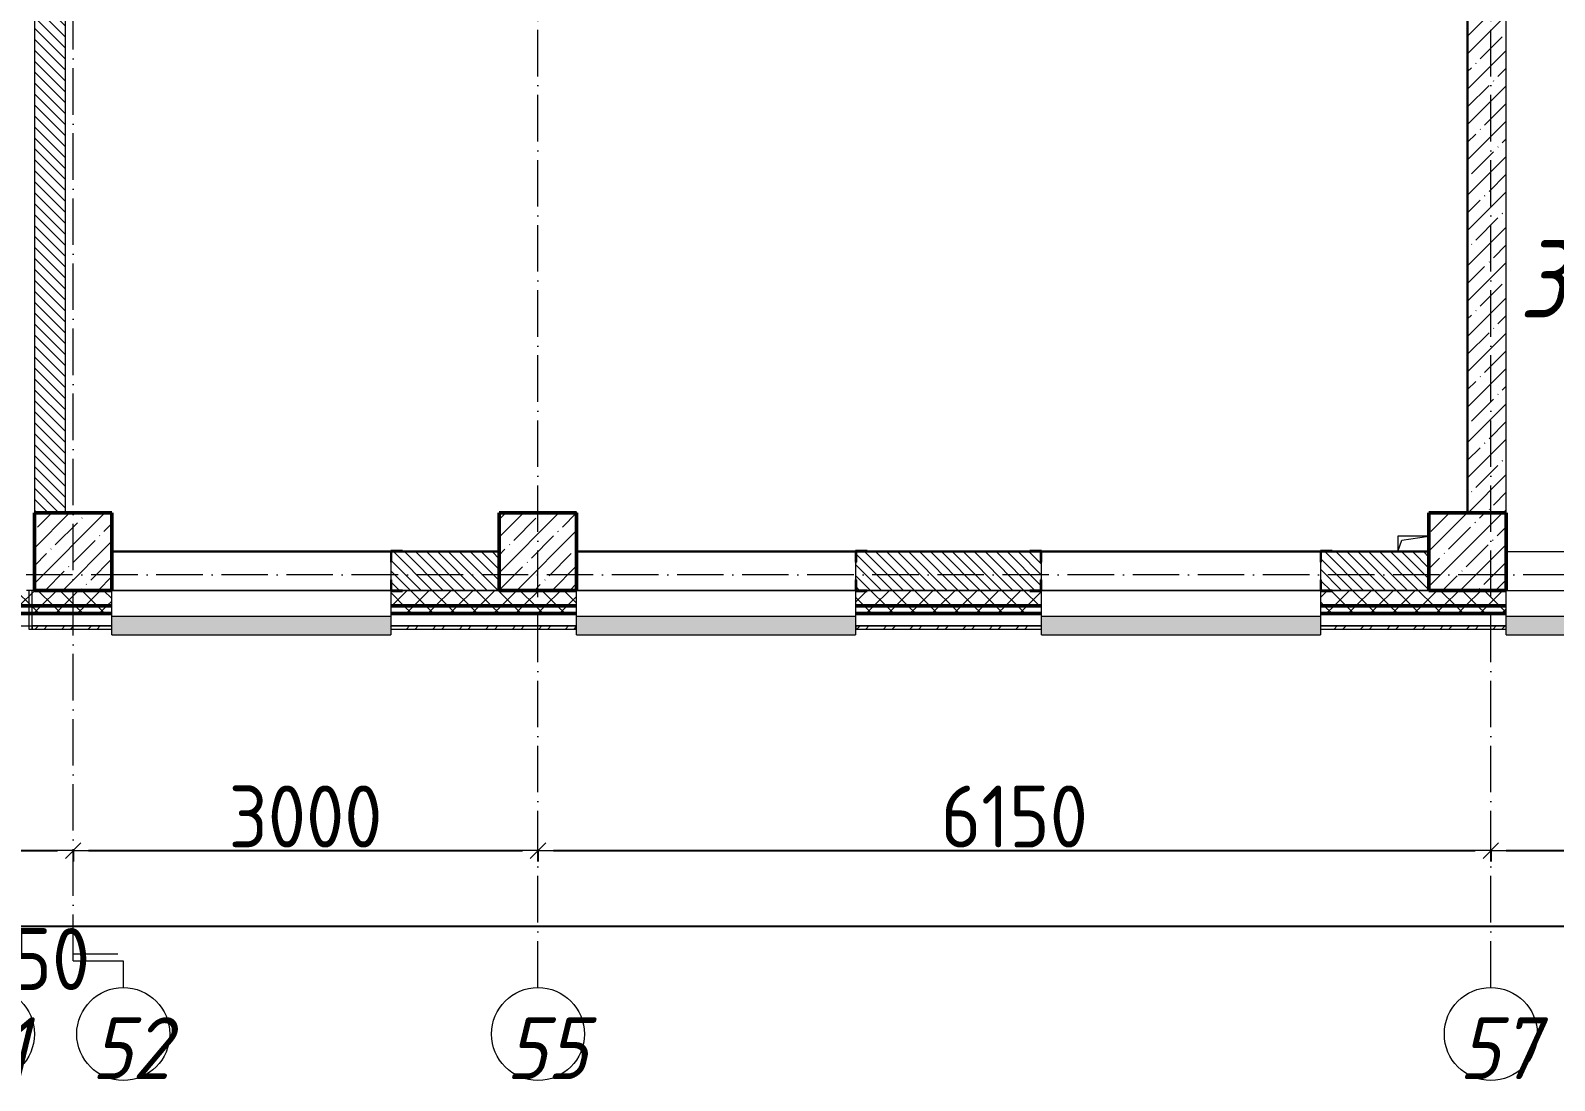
# Model space of a CAD drawing. Header units: millimetres. Extents: x -213536 to 1564669, y -45299 to 942238.
# Drawn here: x 621596 to 631433, y 281199 to 287976 of the extents above; entities that cross this region are included whole.
import ezdxf

# ---------------------------------------------------------------- set-up
doc = ezdxf.new("R2010")
doc.units = ezdxf.units.MM
doc.linetypes.add('50_200_ШТРИХ_1Т_ш5_п1_п1_', pattern=[700, 500, -100, 0, -100])
for name, color, linetype, lineweight in [('3) ЖБ 4м', 3, 'Continuous', 30), ('3.1) ЖБ окна 1.2 м', 102, 'Continuous', 30), ('A-____-____-DIMS', 7, 'Continuous', 9), ('A-GENM-____-MCUT', 7, 'Continuous', 25), ('A-GENM-____-OTLN', 7, 'Continuous', 9), ('A-GENM-____-OTLN-1', 7, 'Continuous', 25), ('A-GLAZ-____-OTLN', 7, 'Continuous', 9), ('A-WALL-____-MCUT-1', 7, 'Continuous', 9), ('A-WALL-____-MCUT-2', 7, 'Continuous', 50), ('A-WALL-____-MCUT-3', 7, 'Continuous', 9), ('A-WALL-____-OTLN', 7, 'Continuous', 9), ('A-WALL-____-PATT-1', 7, 'Continuous', 9), ('A-WALL-FNSH-MCUT-1', 7, 'Continuous', 9), ('S-COLS-____-MCUT', 7, 'Continuous', 50), ('S-COLS-____-OTLN', 7, 'Continuous', 9), ('S-GRID-____-IDEN', 7, 'Continuous', 9), ('S-GRID-____-OTLN', 7, 'Continuous', 9), ('S-GRID-____-OTLN-1', 7, '50_200_ШТРИХ_1Т_ш5_п1_п1_', 9), ('Марки помещений', 7, 'Continuous', 9)]:
    doc.layers.add(name, color=color, linetype=linetype, lineweight=lineweight)
doc.layers.add('A-GLAZ-____-OTLN-1', color=7, linetype='Continuous', lineweight=9, true_color=0xc0c0c0)
doc.styles.add('ISOCPEUR_I', font='isocpeui.ttf', dxfattribs={"width": 0.9, "height": 2.5})
doc.styles.add('ISOCPEUR_I_2', font='isocpeui.ttf', dxfattribs={"width": 0.85, "height": 2.3})
doc.styles.add('СПДС', font='isocpeur.ttf', dxfattribs={"width": 0.9})
doc.dimstyles.new('Размера А3', dxfattribs={"dimtxt": 200, "dimasz": 100, "dimexe": 70, "dimexo": 100, "dimgap": 20, "dimtad": 1, "dimdec": 0, "dimrnd": 10, "dimzin": 0, "dimdsep": 46, "dimtxsty": 'СПДС', "dimblk": 'ARROWHEAD_6', "dimcen": 1, "dimclrd": 256, "dimclre": 256, "dimclrt": 256, "dimazin": 0, "dimtfac": 1, "dimtdec": 0, "dimtmove": 2, "dimatfit": 3, "dimfxl": 1, "dimtolj": 1, "dimtzin": 0, "dimarcsym": 0})
pattern_1 = [(45, (549721.47, 286281.11), (-70.71068, 70.71068), []), (135, (549721.47, 286281.11), (-70.71068, -70.71068), [])]
pattern_2 = [(135, (549721.475, 286281.11), (-35.35534, -35.35534), [])]

# ---------------------------------------------------------------- blocks, each defined once
blk = doc.blocks.new('BSC_Колонна _Прямоугольная - 500х500-V62-АР1_План отверстий 3 этажа в осях 1-64_А-ГГ')
at = {"layer": 'S-COLS-____-OTLN'}
h = blk.add_hatch(dxfattribs=at)
h.set_pattern_fill('FP_99', color=256, style=0, pattern_type=2)
h.set_pattern_definition([(45, (-75150, 1668.96), (-114.04925, 114.04925), []), (45, (-75035.95, 1668.96), (-114.04925, 114.04925), [201.613, -40.323, 3.353, -36.97])])
h.paths.add_polyline_path([(-250, -250), (250, -250), (250, 250), (-250, 250)], flags=0)
at = {"layer": 'S-COLS-____-MCUT'}
for p, q in [((250, 250), (-250, 250)), ((-250, 250), (-250, -250)), ((250, -250), (250, 250)), ((-250, -250), (250, -250))]:
    blk.add_line(p, q, dxfattribs=at)
blk = doc.blocks.new('BSC_Колонна _Прямоугольная - 500х500-V112-АР1_План отверстий 3 этажа в осях 1-64_А-ГГ')
at = {"layer": 'S-COLS-____-OTLN'}
h = blk.add_hatch(dxfattribs=at)
h.set_pattern_fill('FP_135', color=256, style=0, pattern_type=2)
h.set_pattern_definition([(45, (-81150, 1668.96), (-114.04925, 114.04925), []), (45, (-81035.95, 1668.96), (-114.04925, 114.04925), [201.613, -40.323, 3.353, -36.97])])
h.paths.add_polyline_path([(-250, -250), (250, -250), (250, 250), (-250, 250)], flags=0)
at = {"layer": 'S-COLS-____-MCUT'}
for p, q in [((250, 250), (-250, 250)), ((-250, 250), (-250, -250)), ((250, -250), (250, 250)), ((-250, -250), (250, -250))]:
    blk.add_line(p, q, dxfattribs=at)
blk = doc.blocks.new('BSC_Колонна _Прямоугольная - 500х500-V131-АР1_План отверстий 3 этажа в осях 1-64_А-ГГ')
at = {"layer": 'S-COLS-____-OTLN'}
h = blk.add_hatch(dxfattribs=at)
h.set_pattern_fill('FP_154', color=256, style=0, pattern_type=2)
h.set_pattern_definition([(45, (-72150, 1668.96), (-114.04925, 114.04925), []), (45, (-72035.95, 1668.96), (-114.04925, 114.04925), [201.613, -40.323, 3.353, -36.97])])
h.paths.add_polyline_path([(-250, -250), (250, -250), (250, 250), (-250, 250)], flags=0)
at = {"layer": 'S-COLS-____-MCUT'}
for p, q in [((250, 250), (-250, 250)), ((-250, 250), (-250, -250)), ((250, -250), (250, 250)), ((-250, -250), (250, -250))]:
    blk.add_line(p, q, dxfattribs=at)
blk = doc.blocks.new('Фахверк_СКБ_Уголок - 250_2700-27497298-АР1_План отверстий 3 этажа в осях 1-64_А-ГГ')
at = {"layer": 'A-GENM-____-MCUT'}
for p, q in [((200, 181), (125, 181)), ((125, 181), (125, 106)), ((125, 106), (131, 106)), ((131, 106), (131, 175)), ((131, 175), (200, 175)), ((200, 175), (200, 181)), ((131, -6), (125, -6)), ((125, -6), (125, -81)), ((125, -81), (200, -81)), ((131, -75), (131, -6)), ((200, -75), (131, -75)), ((200, -81), (200, -75))]:
    blk.add_line(p, q, dxfattribs=at)
blk = doc.blocks.new('AR_Отверстие прямоугольное _в плите_ - AR_Отверстие прямоугольное _в плите_-V177-АР1_План отверстий 3 этажа в осях 1-64_А-ГГ')
at = {"layer": 'A-GENM-____-OTLN'}
for p, q in [((100, 50), (-100, 50)), ((-100, 50), (-100, -50)), ((-100, -50), (-75, 25)), ((-75, 25), (100, 50))]:
    blk.add_line(p, q, dxfattribs=at)
blk = doc.blocks.new('Отлив_СКБ - Отлив витража_120_НВФ-31885687-АР1_План отверстий 3 этажа в осях 1-64_А-ГГ')
at = {"layer": 'A-GLAZ-____-OTLN-1'}
for points in [[(0, 0), (0, -2), (1800, -2), (1800, 0), (534.2, 0)], [(0, -2), (0, -120), (1800, -120), (1800, -2), (534.2, -2)]]:
    blk.add_hatch(color=256, dxfattribs=at).paths.add_polyline_path(points, flags=0)
at = {"layer": 'A-GLAZ-____-OTLN'}
for p, q in [((0, 0), (1800, 0)), ((1800, -2), (0, -2)), ((0, -120), (0, -83)), ((1800, -83), (1800, -120)), ((0, -120), (1800, -120))]:
    blk.add_line(p, q, dxfattribs=at)
blk = doc.blocks.new('Отлив_СКБ - Отлив витража_120_НВФ-V214-АР1_План отверстий 3 этажа в осях 1-64_А-ГГ')
at = {"layer": 'A-GLAZ-____-OTLN-1'}
for points in [[(0, -2), (1800, -2), (1800, 0), (0, 0)], [(730.8, -120), (1800, -120), (1800, -2), (0, -2), (0, -120)]]:
    blk.add_hatch(color=256, dxfattribs=at).paths.add_polyline_path(points, flags=0)
at = {"layer": 'A-GLAZ-____-OTLN'}
for p, q in [((0, 0), (1800, 0)), ((1800, -2), (0, -2)), ((0, -120), (0, -83)), ((1800, -63), (1800, -120)), ((0, -120), (1800, -120))]:
    blk.add_line(p, q, dxfattribs=at)
blk = doc.blocks.new('Отлив_СКБ - Отлив витража_120_НВФ-31885283-АР1_План отверстий 3 этажа в осях 1-64_А-ГГ')
at = {"layer": 'A-GLAZ-____-OTLN-1'}
for points in [[(656.2, -2), (1000, -2), (1000, 0), (0, 0), (0, -2)], [(656.2, -120), (1000, -120), (1000, -2), (0, -2), (0, -120)]]:
    blk.add_hatch(color=256, dxfattribs=at).paths.add_polyline_path(points, flags=0)
at = {"layer": 'A-GLAZ-____-OTLN'}
for p, q in [((0, 0), (1000, 0)), ((1000, -2), (0, -2)), ((0, -120), (0, -83)), ((1000, -83), (1000, -120)), ((0, -120), (1000, -120))]:
    blk.add_line(p, q, dxfattribs=at)
blk = doc.blocks.new('Стены 8 - Стены 4-31196234-АР1_План отверстий 3 этажа в осях 1-64_А-ГГ')
at = {"layer": 'A-WALL-____-MCUT-3'}
for p, q in [((-1798.5, 41030.2), (-1798.5, 41010.2)), ((-1548.5, 41030.2), (-1798.5, 41030.2)), ((-1548.5, 41010.2), (-1548.5, 41030.2)), ((-1798.5, 41010.2), (-1548.5, 41010.2))]:
    blk.add_line(p, q, dxfattribs=at)
blk = doc.blocks.new('Ось сетки - Круг_Ø6_00__ISO-2_5_0_9K_-25732049-АР1_План отверстий 3 этажа в осях 1-64_А-ГГ')
at = {"layer": 'S-GRID-____-IDEN'}
blk.add_circle((0, 0), 3, dxfattribs=at)
blk = doc.blocks.new('ARROWHEAD_6')
at = {"color": 0, "linetype": 'Continuous'}
for p, q in [((0, 0), (-1, 0)), ((-0.5, -0.5), (0.5, 0.5))]:
    blk.add_line(p, q, dxfattribs=at)
blk = doc.blocks.new('*D5429')
at = {"layer": 'A-____-____-DIMS', "lineweight": -2, "transparency": 16777216}
for p, q in [((621321.5, 282688.7), (621321.5, 282612.6)), ((621421.5, 282682.6), (621771.5, 282682.6)), ((621871.5, 282688.7), (621871.5, 282612.6))]:
    blk.add_line(p, q, dxfattribs=at)
at = {"layer": 'Defpoints', "color": 0, "lineweight": 50, "transparency": 16777216}
for p in [(621321.5, 282788.7), (621871.5, 282788.7), (621871.5, 282682.6)]:
    blk.add_point(p, dxfattribs=at)
at = {"layer": 'A-____-____-DIMS', "lineweight": -2, "transparency": 16777216, "xscale": 100, "yscale": 100, "zscale": 100, "rotation": 180}
blk.add_blockref('ARROWHEAD_6', (621321.5, 282682.6), dxfattribs=at)
at = {"layer": 'A-____-____-DIMS', "lineweight": -2, "transparency": 16777216, "xscale": 100, "yscale": 100, "zscale": 100}
blk.add_blockref('ARROWHEAD_6', (621871.5, 282682.6), dxfattribs=at)
at = {"layer": 'A-____-____-DIMS', "transparency": 16777216, "insert": (621596.5, 281982.6), "char_height": 400, "attachment_point": 5, "style": 'СПДС'}
blk.add_mtext('\\A1;550', dxfattribs=at)
blk = doc.blocks.new('*D5430')
at = {"layer": 'A-____-____-DIMS', "lineweight": -2, "transparency": 16777216}
for p, q in [((621871.5, 282688.7), (621871.5, 282612.6)), ((621971.5, 282682.6), (624771.5, 282682.6)), ((624871.5, 282688.7), (624871.5, 282612.6))]:
    blk.add_line(p, q, dxfattribs=at)
at = {"layer": 'Defpoints', "color": 0, "lineweight": 50, "transparency": 16777216}
for p in [(621871.5, 282788.7), (624871.5, 282788.7), (624871.5, 282682.6)]:
    blk.add_point(p, dxfattribs=at)
at = {"layer": 'A-____-____-DIMS', "lineweight": -2, "transparency": 16777216, "xscale": 100, "yscale": 100, "zscale": 100, "rotation": 180}
blk.add_blockref('ARROWHEAD_6', (621871.5, 282682.6), dxfattribs=at)
at = {"layer": 'A-____-____-DIMS', "lineweight": -2, "transparency": 16777216, "xscale": 100, "yscale": 100, "zscale": 100}
blk.add_blockref('ARROWHEAD_6', (624871.5, 282682.6), dxfattribs=at)
at = {"layer": 'A-____-____-DIMS', "transparency": 16777216, "insert": (623371.5, 282902.6), "char_height": 400, "attachment_point": 5, "style": 'СПДС'}
blk.add_mtext('\\A1;3000', dxfattribs=at)
blk = doc.blocks.new('*D5431')
at = {"layer": 'A-____-____-DIMS', "lineweight": -2, "transparency": 16777216}
for p, q in [((624871.5, 282688.7), (624871.5, 282612.6)), ((624971.5, 282682.6), (630921.5, 282682.6)), ((631021.5, 282688.7), (631021.5, 282612.6))]:
    blk.add_line(p, q, dxfattribs=at)
at = {"layer": 'Defpoints', "color": 0, "lineweight": 50, "transparency": 16777216}
for p in [(624871.5, 282788.7), (631021.5, 282788.7), (631021.5, 282682.6)]:
    blk.add_point(p, dxfattribs=at)
at = {"layer": 'A-____-____-DIMS', "lineweight": -2, "transparency": 16777216, "xscale": 100, "yscale": 100, "zscale": 100, "rotation": 180}
blk.add_blockref('ARROWHEAD_6', (624871.5, 282682.6), dxfattribs=at)
at = {"layer": 'A-____-____-DIMS', "lineweight": -2, "transparency": 16777216, "xscale": 100, "yscale": 100, "zscale": 100}
blk.add_blockref('ARROWHEAD_6', (631021.5, 282682.6), dxfattribs=at)
at = {"layer": 'A-____-____-DIMS', "transparency": 16777216, "insert": (627946.5, 282902.6), "char_height": 400, "attachment_point": 5, "style": 'СПДС'}
blk.add_mtext('\\A1;6150', dxfattribs=at)
blk = doc.blocks.new('*D5432')
at = {"layer": 'A-____-____-DIMS', "lineweight": -2, "transparency": 16777216}
for p, q in [((631021.5, 282688.7), (631021.5, 282612.6)), ((631121.5, 282682.6), (633321.5, 282682.6)), ((633421.5, 282688.7), (633421.5, 282612.6))]:
    blk.add_line(p, q, dxfattribs=at)
at = {"layer": 'Defpoints', "color": 0, "lineweight": 50, "transparency": 16777216}
for p in [(631021.5, 282788.7), (633421.5, 282788.7), (633421.5, 282682.6)]:
    blk.add_point(p, dxfattribs=at)
at = {"layer": 'A-____-____-DIMS', "lineweight": -2, "transparency": 16777216, "xscale": 100, "yscale": 100, "zscale": 100, "rotation": 180}
blk.add_blockref('ARROWHEAD_6', (631021.5, 282682.6), dxfattribs=at)
at = {"layer": 'A-____-____-DIMS', "lineweight": -2, "transparency": 16777216, "xscale": 100, "yscale": 100, "zscale": 100}
blk.add_blockref('ARROWHEAD_6', (633421.5, 282682.6), dxfattribs=at)
at = {"layer": 'A-____-____-DIMS', "transparency": 16777216, "insert": (632221.5, 282902.6), "char_height": 400, "attachment_point": 5, "style": 'СПДС'}
blk.add_mtext('\\A1;2400', dxfattribs=at)
blk = doc.blocks.new('*D5437')
at = {"layer": 'A-____-____-DIMS', "lineweight": -2, "transparency": 16777216}
for p, q in [((547371.5, 282200.4), (547371.5, 282124.4)), ((650871.5, 282200.4), (650871.5, 282124.4)), ((547471.5, 282194.4), (650771.5, 282194.4))]:
    blk.add_line(p, q, dxfattribs=at)
at = {"layer": 'Defpoints', "color": 0, "lineweight": 50, "transparency": 16777216}
for p in [(547371.5, 282300.4), (650871.5, 282300.4), (650871.5, 282194.4)]:
    blk.add_point(p, dxfattribs=at)
at = {"layer": 'A-____-____-DIMS', "lineweight": -2, "transparency": 16777216, "xscale": 100, "yscale": 100, "zscale": 100, "rotation": 180}
blk.add_blockref('ARROWHEAD_6', (547371.5, 282194.4), dxfattribs=at)
at = {"layer": 'A-____-____-DIMS', "lineweight": -2, "transparency": 16777216, "xscale": 100, "yscale": 100, "zscale": 100}
blk.add_blockref('ARROWHEAD_6', (650871.5, 282194.4), dxfattribs=at)
at = {"layer": 'A-____-____-DIMS', "transparency": 16777216, "insert": (599121.5, 282414.4), "char_height": 400, "attachment_point": 5, "style": 'СПДС'}
blk.add_mtext('\\A1;103500', dxfattribs=at)

msp = doc.modelspace()

# ---------------------------------------------------------------- hatches: boundary and pattern name
at = {"layer": 'A-WALL-____-PATT-1'}
h = msp.add_hatch(dxfattribs=at)
h.set_pattern_fill('FP_38', color=256, style=0, pattern_type=2)
h.set_pattern_definition([(45, (549721.47, 286281.11), (-114.04925, 114.04925), []), (45, (549835.52, 286281.11), (-114.04925, 114.04925), [201.612, -40.322, 3.353, -36.97])])
h.paths.add_polyline_path([(631121.5, 284862.2), (631121.5, 292112.2), (630871.5, 292112.2), (630871.5, 284862.2), (631011.2, 284862.2)], flags=0)
h = msp.add_hatch(dxfattribs=at)
h.set_pattern_fill('FP_6', color=256, style=0, pattern_type=2)
h.set_pattern_definition(pattern_2)
h.paths.add_polyline_path([(621821.5, 284862.2), (621821.5, 291862.2), (621621.5, 291862.2), (621621.5, 284862.2)], flags=0)
h = msp.add_hatch(dxfattribs=at)
h.set_pattern_fill('FP_6', color=256, style=0, pattern_type=2)
h.set_pattern_definition(pattern_2)
h.paths.add_polyline_path([(623927.5, 284362.2), (624621.5, 284362.2), (624621.5, 284612.2), (623927.5, 284612.2), (623927.5, 284543.2), (623921.5, 284543.2), (623921.5, 284431.2), (623927.5, 284431.2)], flags=0)
h = msp.add_hatch(dxfattribs=at)
h.set_pattern_fill('FP_6', color=256, style=0, pattern_type=2)
h.set_pattern_definition(pattern_2)
h.paths.add_polyline_path([(629996.5, 284362.2), (630621.5, 284362.2), (630621.5, 284612.2), (629927.5, 284612.2), (629927.5, 284543.2), (629921.5, 284543.2), (629921.5, 284431.2), (629927.5, 284431.2), (629927.5, 284362.2)], flags=0)
h.paths.add_polyline_path([(626927.5, 284362.2), (628115.5, 284362.2), (628115.5, 284431.2), (628121.5, 284431.2), (628121.5, 284543.2), (628115.5, 284543.2), (628115.5, 284612.2), (626927.5, 284612.2), (626927.5, 284543.2), (626921.5, 284543.2), (626921.5, 284431.2), (626927.5, 284431.2), (626927.5, 284363.4)], flags=0)
h = msp.add_hatch(dxfattribs=at)
h.set_pattern_fill('FP_1', color=256, style=0, pattern_type=2)
h.set_pattern_definition(pattern_1)
h.paths.add_polyline_path([(650471.5, 284262.2), (650971.5, 284262.2), (650971.5, 284362.2), (641946.5, 284362.2), (641946.5, 284356.2), (641871.5, 284356.2), (641871.5, 284262.2), (650453.3, 284262.2)], flags=0)
h.paths.add_polyline_path([(638964.7, 284262.2), (640071.5, 284262.2), (640071.5, 284356.2), (639996.5, 284356.2), (639996.5, 284362.2), (632121.5, 284362.2), (632121.5, 284262.2), (638721.5, 284262.2)], flags=0)
h.paths.add_polyline_path([(631121.5, 284262.2), (631121.5, 284362.2), (629996.5, 284362.2), (629996.5, 284356.2), (629921.5, 284356.2), (629921.5, 284262.2), (631011.2, 284262.2)], flags=0)
h.paths.add_polyline_path([(628121.5, 284262.2), (628121.5, 284356.2), (628046.5, 284356.2), (628046.5, 284362.2), (626996.5, 284362.2), (626996.5, 284356.2), (626921.5, 284356.2), (626921.5, 284262.2), (627476.2, 284262.2)], flags=0)
h.paths.add_polyline_path([(625121.5, 284262.2), (625121.5, 284362.2), (623996.5, 284362.2), (623996.5, 284356.2), (623921.5, 284356.2), (623921.5, 284262.2), (623996.5, 284262.2)], flags=0)
h.paths.add_polyline_path([(620721.5, 284262.2), (622121.5, 284262.2), (622121.5, 284362.2), (620796.5, 284362.2), (620796.5, 284356.2), (620721.5, 284356.2)], flags=0)
h.paths.add_polyline_path([(618638.9, 284262.2), (618921.5, 284262.2), (618921.5, 284356.2), (618846.5, 284356.2), (618846.5, 284362.2), (617796.5, 284362.2), (617796.5, 284356.2), (617721.5, 284356.2), (617721.5, 284262.2), (617755.2, 284262.2)], flags=0)
h.paths.add_polyline_path([(615921.5, 284262.2), (615921.5, 284362.2), (614796.5, 284362.2), (614796.5, 284356.2), (614721.5, 284356.2), (614721.5, 284262.2), (614796.5, 284262.2)], flags=0)
h.paths.add_polyline_path([(612571.5, 284262.2), (612921.5, 284262.2), (612921.5, 284356.2), (612846.5, 284356.2), (612846.5, 284362.2), (611796.5, 284362.2), (611796.5, 284356.2), (611721.5, 284356.2), (611721.5, 284262.2), (612452.8, 284262.2)], flags=0)
h.paths.add_polyline_path([(609921.5, 284262.2), (609921.5, 284356.2), (609846.5, 284356.2), (609846.5, 284362.2), (608796.5, 284362.2), (608796.5, 284356.2), (608721.5, 284356.2), (608721.5, 284262.2), (609801.6, 284262.2)], flags=0)
h.paths.add_polyline_path([(606921.5, 284262.2), (606921.5, 284356.2), (606846.5, 284356.2), (606846.5, 284362.2), (605796.5, 284362.2), (605796.5, 284356.2), (605721.5, 284356.2), (605721.5, 284262.2), (606266.7, 284262.2)], flags=0)
h.paths.add_polyline_path([(602731.7, 284262.2), (603921.5, 284262.2), (603921.5, 284356.2), (603846.5, 284356.2), (603846.5, 284362.2), (602796.5, 284362.2), (602796.5, 284356.2), (602721.5, 284356.2), (602721.5, 284262.2), (602727.5, 284262.2)], flags=0)
h.paths.add_polyline_path([(599721.5, 284262.2), (600921.5, 284262.2), (600921.5, 284356.2), (600846.5, 284356.2), (600846.5, 284362.2), (599796.5, 284362.2), (599796.5, 284356.2), (599721.5, 284356.2)], flags=0)
h.paths.add_polyline_path([(594778.1, 284262.2), (594921.5, 284262.2), (594921.5, 284356.2), (594846.5, 284356.2), (594846.5, 284362.2), (593796.5, 284362.2), (593796.5, 284356.2), (593721.5, 284356.2), (593721.5, 284262.2), (594571.5, 284262.2)], flags=0)
h.paths.add_polyline_path([(591921.5, 284262.2), (591921.5, 284356.2), (591846.5, 284356.2), (591846.5, 284362.2), (590796.5, 284362.2), (590796.5, 284356.2), (590721.5, 284356.2), (590721.5, 284262.2), (591915.5, 284262.2)], flags=0)
h.paths.add_polyline_path([(588592, 284262.2), (588921.5, 284262.2), (588921.5, 284356.2), (588846.5, 284356.8), (588846.5, 284362.2), (587521.5, 284362.2), (587521.5, 284262.2)], flags=0)
h.paths.add_polyline_path([(585057.1, 284262.2), (585721.5, 284262.2), (585721.5, 284356.2), (585646.5, 284356.2), (585646.5, 284362.2), (584521.5, 284362.2), (584521.5, 284262.2)], flags=0)
h.paths.add_polyline_path([(582721.5, 284262.2), (582721.5, 284356.2), (582646.5, 284356.2), (582646.5, 284362.2), (581596.5, 284362.2), (581596.5, 284356.2), (581521.5, 284356.2), (581522.2, 284262.2), (582715.5, 284262.2)], flags=0)
h.paths.add_polyline_path([(579721.5, 284262.2), (579721.5, 284356.2), (579646.5, 284356.2), (579646.5, 284362.2), (578521.5, 284362.2), (578521.5, 284262.2), (578871, 284262.2)], flags=0)
h.paths.add_polyline_path([(576721.5, 284262.2), (576721.5, 284356.2), (576646.5, 284356.2), (576646.5, 284362.2), (575521.5, 284362.2), (575521.5, 284262.2), (576219.8, 284262.2)], flags=0)
h.paths.add_polyline_path([(573721.5, 284262.2), (573721.5, 284356.2), (573646.5, 284356.2), (573646.5, 284362.2), (572596.5, 284362.2), (572596.5, 284356.2), (572521.5, 284356.2), (572521.5, 284262.2), (572684.8, 284262.2)], flags=0)
h.paths.add_polyline_path([(563847.5, 284262.2), (564721.5, 284262.2), (564721.5, 284356.2), (564646.5, 284356.2), (564646.5, 284362.2), (563596.5, 284362.2), (563596.5, 284356.2), (563521.5, 284356.2), (563521.5, 284262.2)], flags=0)
h.paths.add_polyline_path([(562080, 284262.2), (562521.5, 284262.2), (562521.5, 284356.2), (562446.5, 284356.2), (562446.5, 284362.2), (557196.5, 284362.2), (557196.5, 284356.2), (557121.5, 284356.2), (557121.5, 284262.2), (560621.5, 284262.2)], flags=0)
h.paths.add_polyline_path([(555010.2, 284262.2), (556121.5, 284262.2), (556121.5, 284356.2), (556046.5, 284356.2), (556046.5, 284362.2), (547271.5, 284362.2), (547271.5, 284262.2), (553242.7, 284262.2)], flags=0)
h = msp.add_hatch(dxfattribs=at)
h.set_pattern_fill('FP_1', color=256, style=0, pattern_type=2)
h.set_pattern_definition(pattern_1)
h.paths.add_polyline_path([(650971.5, 284212.2), (651071.5, 284212.2), (651071.5, 284262.2), (641871.5, 284262.2), (641871.5, 284212.2), (650453.3, 284212.2)], flags=0)
h.paths.add_polyline_path([(638964.7, 284212.2), (640071.5, 284212.2), (640071.5, 284262.2), (632121.5, 284262.2), (632121.5, 284212.2), (638081, 284212.2)], flags=0)
h.paths.add_polyline_path([(631011.2, 284212.2), (631121.5, 284212.2), (631121.5, 284262.2), (629921.5, 284262.2), (629921.5, 284212.2), (630127.4, 284212.2)], flags=0)
h.paths.add_polyline_path([(626921.5, 284212.2), (628121.5, 284212.2), (628121.5, 284262.2), (626921.5, 284262.2)], flags=0)
h.paths.add_polyline_path([(623941.3, 284212.2), (625121.5, 284212.2), (625121.5, 284262.2), (623921.5, 284262.2), (623921.5, 284212.2)], flags=0)
h.paths.add_polyline_path([(622121.5, 284212.2), (622121.5, 284262.2), (620721.5, 284262.2), (620721.5, 284212.2), (621290.1, 284212.2)], flags=0)
h.paths.add_polyline_path([(618921.5, 284212.2), (618921.5, 284262.2), (617721.5, 284262.2), (617721.5, 284212.2), (618638.9, 284212.2)], flags=0)
h.paths.add_polyline_path([(615921.5, 284212.2), (615921.5, 284262.2), (614721.5, 284262.2), (614721.5, 284212.2)], flags=0)
h.paths.add_polyline_path([(612921.5, 284212.2), (612921.5, 284262.2), (611721.5, 284262.2), (611721.5, 284212.2), (612452.8, 284212.2)], flags=0)
h.paths.add_polyline_path([(608721.5, 284212.2), (609921.5, 284212.2), (609921.5, 284262.2), (608721.5, 284262.2)], flags=0)
h.paths.add_polyline_path([(605721.5, 284212.2), (606921.5, 284212.2), (606921.5, 284262.2), (605721.5, 284262.2)], flags=0)
h.paths.add_polyline_path([(602731.7, 284212.2), (603921.5, 284212.2), (603921.5, 284262.2), (602721.5, 284262.2), (602721.5, 284212.2)], flags=0)
h.paths.add_polyline_path([(600921.5, 284212.2), (600921.5, 284262.2), (599721.5, 284262.2), (599721.5, 284212.2), (600080.5, 284212.2)], flags=0)
h.paths.add_polyline_path([(594778.1, 284212.2), (594921.5, 284212.2), (594921.5, 284262.2), (593721.5, 284262.2), (593721.5, 284212.2), (593894.4, 284212.2)], flags=0)
h.paths.add_polyline_path([(591921.5, 284212.2), (591921.5, 284262.2), (590721.5, 284262.2), (590721.5, 284212.2), (591243.2, 284212.2)], flags=0)
h.paths.add_polyline_path([(588592, 284212.2), (588921.5, 284212.2), (588921.5, 284262.2), (587521.5, 284262.2), (587521.5, 284212.2)], flags=0)
h.paths.add_polyline_path([(585721.5, 284212.2), (585721.5, 284262.2), (584521.5, 284262.2), (584521.5, 284212.2), (585057.1, 284212.2)], flags=0)
h.paths.add_polyline_path([(582721.5, 284212.2), (582721.5, 284262.2), (581521.5, 284262.2), (581522.2, 284212.2)], flags=0)
h.paths.add_polyline_path([(579721.5, 284212.2), (579721.5, 284262.2), (578521.5, 284262.2), (578521.5, 284212.2), (578871, 284212.2)], flags=0)
h.paths.add_polyline_path([(576721.5, 284212.2), (576721.5, 284262.2), (575521.5, 284262.2), (575521.5, 284212.2), (576219.8, 284212.2)], flags=0)
h.paths.add_polyline_path([(572684.8, 284212.2), (573721.5, 284212.2), (573721.5, 284262.2), (572521.5, 284262.2), (572521.5, 284212.2)], flags=0)
h.paths.add_polyline_path([(563521.5, 284212.2), (564721.5, 284212.2), (564721.5, 284262.2), (563521.5, 284262.2)], flags=0)
h.paths.add_polyline_path([(562521.5, 284212.2), (562521.5, 284262.2), (557121.5, 284262.2), (557121.5, 284212.2), (562080, 284212.2)], flags=0)
h.paths.add_polyline_path([(555893.9, 284212.2), (556121.5, 284212.2), (556121.5, 284262.2), (547171.5, 284262.2), (547171.5, 284212.2), (555010.2, 284212.2)], flags=0)
h = msp.add_hatch(dxfattribs=at)
h.set_pattern_fill('FP_3', color=256, style=0, pattern_type=2)
h.set_pattern_definition([(45, (549721.47, 286281.11), (-85.53659, 85.53659), []), (45, (549778.5, 286281.11), (-85.53659, 85.53659), [])])
h.paths.add_polyline_path([(651201.5, 284112.2), (651201.5, 284132.2), (641871.5, 284132.2), (641871.5, 284112.2), (650453.3, 284112.2)], flags=0)
h.paths.add_polyline_path([(638964.7, 284112.2), (640071.5, 284112.2), (640071.5, 284132.2), (632121.5, 284132.2), (632121.5, 284112.2), (638081, 284112.2)], flags=0)
h.paths.add_polyline_path([(630127.4, 284112.2), (631121.5, 284112.2), (631121.5, 284132.2), (629921.5, 284132.2), (629921.5, 284112.2)], flags=0)
h.paths.add_polyline_path([(628121.5, 284112.2), (628121.5, 284132.2), (626922.5, 284132.2), (626922.5, 284112.2), (627476.2, 284112.2)], flags=0)
h.paths.add_polyline_path([(623941.3, 284112.2), (625121.5, 284112.2), (625121.5, 284132.2), (623921.5, 284132.2), (623921.5, 284112.2)], flags=0)
h.paths.add_polyline_path([(621606.5, 284112.2), (622121.5, 284112.2), (622121.5, 284132.2), (621606.5, 284132.2)], flags=0)

# ---------------------------------------------------------------- linework, layer by layer
at = {"layer": '3) ЖБ 4м'}
for points in [[(630621.5, 284612.2), (630621.5, 284862.2), (630871.5, 284862.2), (630871.5, 291412.2)], [(621821.5, 284862.2), (622121.5, 284862.2), (622121.5, 284362.2)], [(624621.5, 284612.2), (624621.5, 284862.2), (625121.5, 284862.2), (625121.5, 284612.2)]]:
    msp.add_lwpolyline(points, dxfattribs=at)
at = {"layer": '3.1) ЖБ окна 1.2 м'}
for points in [[(622121.5, 284612.2), (624621.5, 284612.2)], [(625121.5, 284612.2), (626927.5, 284612.2), (628121.5, 284612.2)], [(628121.5, 284612.2), (630621.5, 284612.2)]]:
    msp.add_lwpolyline(points, dxfattribs=at)
at = {"layer": 'A-WALL-____-MCUT-1'}
for p, q in [((630871.5, 292362.2), (630871.5, 284862.2)), ((631121.5, 284862.2), (631121.5, 292112.2))]:
    msp.add_line(p, q, dxfattribs=at)
at = {"layer": 'A-WALL-____-MCUT-2'}
for p, q in [((620721.5, 284262.2), (622121.5, 284262.2)), ((620721.5, 284212.2), (622121.5, 284212.2)), ((623921.5, 284262.2), (625121.5, 284262.2)), ((623921.5, 284212.2), (625121.5, 284212.2)), ((626921.5, 284262.2), (628121.5, 284262.2)), ((626921.5, 284212.2), (628121.5, 284212.2)), ((629921.5, 284262.2), (631121.5, 284262.2)), ((629921.5, 284212.2), (631121.5, 284212.2))]:
    msp.add_line(p, q, dxfattribs=at)
at = {"layer": 'A-WALL-____-MCUT-3'}
for p, q in [((621621.5, 291862.2), (621621.5, 284862.2)), ((621821.5, 284862.2), (621821.5, 291862.2)), ((624621.5, 284612.2), (623996.5, 284612.2)), ((628046.5, 284612.2), (626996.5, 284612.2)), ((630621.5, 284612.2), (629996.5, 284612.2)), ((623921.5, 284543.2), (623921.5, 284431.2)), ((626921.5, 284543.2), (626921.5, 284431.2)), ((628121.5, 284431.2), (628121.5, 284543.2)), ((629921.5, 284543.2), (629921.5, 284431.2)), ((621621.5, 284362.2), (621571.5, 284362.2)), ((622121.5, 284132.2), (622121.5, 284362.2)), ((623921.5, 284356.2), (623921.5, 284132.2)), ((624621.5, 284362.2), (623996.5, 284362.2)), ((623996.5, 284362.2), (624621.5, 284362.2)), ((625121.5, 284132.2), (625121.5, 284362.2)), ((626921.5, 284356.2), (626921.5, 284132.2)), ((628046.5, 284362.2), (626996.5, 284362.2)), ((626996.5, 284362.2), (628046.5, 284362.2)), ((628121.5, 284132.2), (628121.5, 284356.2)), ((629921.5, 284356.2), (629921.5, 284132.2)), ((630621.5, 284362.2), (629996.5, 284362.2)), ((629996.5, 284362.2), (630621.5, 284362.2)), ((631121.5, 284132.2), (631121.5, 284362.2)), ((620721.5, 284132.2), (622121.5, 284132.2)), ((623921.5, 284132.2), (625121.5, 284132.2)), ((626921.5, 284132.2), (628121.5, 284132.2)), ((629921.5, 284132.2), (631121.5, 284132.2))]:
    msp.add_line(p, q, dxfattribs=at)
at = {"layer": 'A-WALL-____-OTLN'}
for p, q in [((622121.5, 284612.2), (623921.5, 284612.2)), ((625121.5, 284612.2), (626921.5, 284612.2)), ((628121.5, 284612.2), (629921.5, 284612.2)), ((631121.5, 284612.2), (632121.5, 284612.2)), ((622121.5, 284362.2), (623921.5, 284362.2)), ((623921.5, 284362.2), (622121.5, 284362.2)), ((625121.5, 284362.2), (626921.5, 284362.2)), ((626921.5, 284362.2), (625121.5, 284362.2)), ((628121.5, 284362.2), (629921.5, 284362.2)), ((629921.5, 284362.2), (628121.5, 284362.2)), ((631121.5, 284362.2), (632121.5, 284362.2))]:
    msp.add_line(p, q, dxfattribs=at)
at = {"layer": 'A-WALL-FNSH-MCUT-1'}
for p, q in [((622121.5, 284132.2), (621606.5, 284132.2)), ((621606.5, 284132.2), (621606.5, 284112.2)), ((621606.5, 284112.2), (622121.5, 284112.2)), ((622121.5, 284112.2), (622121.5, 284132.2)), ((625121.5, 284132.2), (623921.5, 284132.2)), ((623921.5, 284132.2), (623921.5, 284112.2)), ((623921.5, 284112.2), (625121.5, 284112.2)), ((625121.5, 284112.2), (625121.5, 284132.2)), ((628121.5, 284132.2), (626922.5, 284132.2)), ((626922.5, 284132.2), (626922.5, 284112.2)), ((626922.5, 284112.2), (628121.5, 284112.2)), ((628121.5, 284112.2), (628121.5, 284132.2)), ((631121.5, 284132.2), (629921.5, 284132.2)), ((629921.5, 284132.2), (629921.5, 284112.2)), ((629921.5, 284112.2), (631121.5, 284112.2)), ((631121.5, 284112.2), (631121.5, 284132.2))]:
    msp.add_line(p, q, dxfattribs=at)
at = {"layer": 'S-GRID-____-OTLN'}
for p, q in [((621871.5, 282015.3), (622159.2, 282015.3)), ((621871.5, 281971.1), (622195.1, 281971.1)), ((622195.1, 281971.1), (622195.1, 281798.5))]:
    msp.add_line(p, q, dxfattribs=at)
at = {"layer": 'S-GRID-____-OTLN-1', "color": 251, "ltscale": 0.6, "true_color": 0x636466}
for p, q in [((621871.5, 281971.1), (621871.5, 296431.7)), ((624871.5, 281798.5), (624871.5, 296431.7)), ((631021.5, 281798.5), (631021.5, 292816.1)), ((653795.9, 284462.2), (545052.7, 284462.2))]:
    msp.add_line(p, q, dxfattribs=at)

# ---------------------------------------------------------------- block references
at = {"layer": 'A-GENM-____-OTLN'}
msp.add_blockref('AR_Отверстие прямоугольное _в плите_ - AR_Отверстие прямоугольное _в плите_-V177-АР1_План отверстий 3 этажа в осях 1-64_А-ГГ', (630521.5, 284662.2), dxfattribs=at)
at = {"layer": 'A-GENM-____-OTLN-1'}
for p in [(623796.5, 284437.2), (626796.5, 284437.2), (629796.5, 284437.2)]:
    msp.add_blockref('Фахверк_СКБ_Уголок - 250_2700-27497298-АР1_План отверстий 3 этажа в осях 1-64_А-ГГ', p, dxfattribs=at)
at = {"layer": 'A-GENM-____-OTLN-1', "rotation": 180}
msp.add_blockref('Фахверк_СКБ_Уголок - 250_2700-27497298-АР1_План отверстий 3 этажа в осях 1-64_А-ГГ', (628246.5, 284537.2), dxfattribs=at)
at = {"layer": 'A-GLAZ-____-OTLN'}
for name, p in [('Отлив_СКБ - Отлив витража_120_НВФ-31885687-АР1_План отверстий 3 этажа в осях 1-64_А-ГГ', (622121.5, 284195.2)), ('Отлив_СКБ - Отлив витража_120_НВФ-V214-АР1_План отверстий 3 этажа в осях 1-64_А-ГГ', (625121.5, 284195.2)), ('Отлив_СКБ - Отлив витража_120_НВФ-31885687-АР1_План отверстий 3 этажа в осях 1-64_А-ГГ', (628121.5, 284195.2)), ('Отлив_СКБ - Отлив витража_120_НВФ-31885283-АР1_План отверстий 3 этажа в осях 1-64_А-ГГ', (631121.5, 284195.2))]:
    msp.add_blockref(name, p, dxfattribs=at)
at = {"layer": 'A-WALL-____-OTLN', "rotation": 89.9999999999999}
msp.add_blockref('Стены 8 - Стены 4-31196234-АР1_План отверстий 3 этажа в осях 1-64_А-ГГ', (662616.7, 285910.7), dxfattribs=at)
at = {"layer": 'S-COLS-____-OTLN'}
for name, p in [('BSC_Колонна _Прямоугольная - 500х500-V131-АР1_План отверстий 3 этажа в осях 1-64_А-ГГ', (621871.5, 284612.2)), ('BSC_Колонна _Прямоугольная - 500х500-V62-АР1_План отверстий 3 этажа в осях 1-64_А-ГГ', (624871.5, 284612.2)), ('BSC_Колонна _Прямоугольная - 500х500-V112-АР1_План отверстий 3 этажа в осях 1-64_А-ГГ', (630871.5, 284612.2))]:
    msp.add_blockref(name, p, dxfattribs=at)
at = {"layer": 'S-GRID-____-IDEN', "xscale": 99.99999999999993, "yscale": 99.99999999999993, "zscale": 99.99999999999993}
for p in [(621321.5, 281498.5), (622195.1, 281498.5), (624871.5, 281498.5), (631021.5, 281498.5)]:
    msp.add_blockref('Ось сетки - Круг_Ø6_00__ISO-2_5_0_9K_-25732049-АР1_План отверстий 3 этажа в осях 1-64_А-ГГ', p, dxfattribs=at)

# ---------------------------------------------------------------- texts
at = {"layer": 'S-GRID-____-IDEN', "char_height": 400, "attachment_point": 1, "style": 'ISOCPEUR_I'}
for s, insert, width in [('51', (621140.4, 281607.3), 346.329), ('52', (621990.2, 281607.3), 404.05), ('55', (624666.5, 281607.3), 404.05), ('57', (630816.5, 281607.3), 404.05)]:
    msp.add_mtext(s, dxfattribs=dict(at, insert=insert, width=width))
at = {"layer": 'Марки помещений', "insert": (631205, 286622.7), "char_height": 500, "width": 817.721, "attachment_point": 1, "style": 'ISOCPEUR_I_2'}
msp.add_mtext('3.034', dxfattribs=at)

# ---------------------------------------------------------------- dimensions: what is measured, and where the dimension line sits
at = {"layer": 'A-____-____-DIMS'}
for base, p1, p2, picture, middle in [((624871.5, 282682.6), (621871.5, 282788.7), (624871.5, 282788.7), '*D5430', (623371.5, 282902.6)), ((631021.5, 282682.6), (624871.5, 282788.7), (631021.5, 282788.7), '*D5431', (627946.5, 282902.6)), ((633421.5, 282682.6), (631021.5, 282788.7), (633421.5, 282788.7), '*D5432', (632221.5, 282902.6)), ((621871.5, 282682.6), (621321.5, 282788.7), (621871.5, 282788.7), '*D5429', (621596.5, 281982.6)), ((650871.5, 282194.4), (547371.5, 282300.4), (650871.5, 282300.4), '*D5437', (599121.5, 282414.4))]:
    dim = msp.add_linear_dim(base=base, p1=p1, p2=p2, dimstyle='Размера А3', override={"dimtxt": 400}, dxfattribs=at)
    dim.commit()
    dim.dimension.update_dxf_attribs({"geometry": picture, "text_midpoint": middle})

doc.saveas('drawing.dxf')
